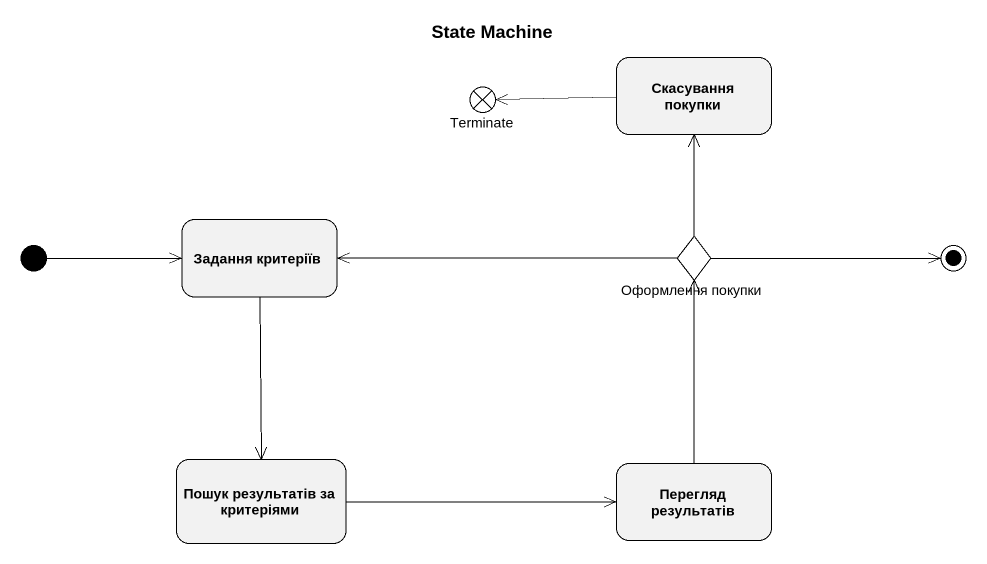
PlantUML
@startuml
title State Machine
hide empty description
state "Скасування покупки" as Скасування_покупки
state Terminate <<end>>
state "Задання критеріїв" as Задання_критеріїв
state "Оформлення покупки" as Оформлення_покупки <<choice>>
state "Пошук результатів за критеріями" as Пошук_результатів_за
state "Перегляд результатів" as Перегляд_результатів
[*] -right-> Задання_критеріїв
Скасування_покупки -left-> Terminate
Задання_критеріїв --> Пошук_результатів_за
Оформлення_покупки -up-> Скасування_покупки
Оформлення_покупки -left-> Задання_критеріїв
Пошук_результатів_за -right-> Перегляд_результатів
Перегляд_результатів -up-> Оформлення_покупки
Оформлення_покупки -right-> [*]
@enduml
